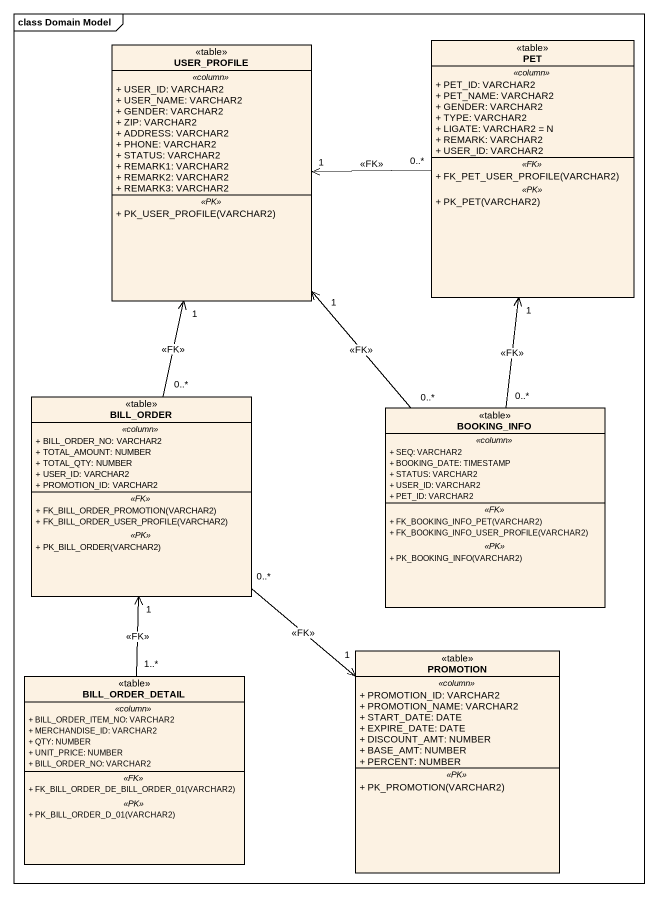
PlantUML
@startuml
mainframe class Domain Model
hide circle
hide empty members
skinparam classAttributeIconSize 0
class USER_PROFILE <<table>> {
  .. <<column>> ..
  + USER_ID: VARCHAR2
  + USER_NAME: VARCHAR2
  + GENDER: VARCHAR2
  + ZIP: VARCHAR2
  + ADDRESS: VARCHAR2
  + PHONE: VARCHAR2
  + STATUS: VARCHAR2
  + REMARK1: VARCHAR2
  + REMARK2: VARCHAR2
  + REMARK3: VARCHAR2
  .. <<PK>> ..
  + PK_USER_PROFILE(VARCHAR2)
}
class PET <<table>> {
  .. <<column>> ..
  + PET_ID: VARCHAR2
  + PET_NAME: VARCHAR2
  + GENDER: VARCHAR2
  + TYPE: VARCHAR2
  + LIGATE: VARCHAR2 = N
  + REMARK: VARCHAR2
  + USER_ID: VARCHAR2
  .. <<FK>> ..
  + FK_PET_USER_PROFILE(VARCHAR2)
  .. <<PK>> ..
  + PK_PET(VARCHAR2)
}
class BILL_ORDER <<table>> {
  .. <<column>> ..
  + BILL_ORDER_NO: VARCHAR2
  + TOTAL_AMOUNT: NUMBER
  + TOTAL_QTY: NUMBER
  + USER_ID: VARCHAR2
  + PROMOTION_ID: VARCHAR2
  .. <<FK>> ..
  + FK_BILL_ORDER_PROMOTION(VARCHAR2)
  + FK_BILL_ORDER_USER_PROFILE(VARCHAR2)
  .. <<PK>> ..
  + PK_BILL_ORDER(VARCHAR2)
}
class BOOKING_INFO <<table>> {
  .. <<column>> ..
  + SEQ: VARCHAR2
  + BOOKING_DATE: TIMESTAMP
  + STATUS: VARCHAR2
  + USER_ID: VARCHAR2
  + PET_ID: VARCHAR2
  .. <<FK>> ..
  + FK_BOOKING_INFO_PET(VARCHAR2)
  + FK_BOOKING_INFO_USER_PROFILE(VARCHAR2)
  .. <<PK>> ..
  + PK_BOOKING_INFO(VARCHAR2)
}
class BILL_ORDER_DETAIL <<table>> {
  .. <<column>> ..
  + BILL_ORDER_ITEM_NO: VARCHAR2
  + MERCHANDISE_ID: VARCHAR2
  + QTY: NUMBER
  + UNIT_PRICE: NUMBER
  + BILL_ORDER_NO: VARCHAR2
  .. <<FK>> ..
  + FK_BILL_ORDER_DE_BILL_ORDER_01(VARCHAR2)
  .. <<PK>> ..
  + PK_BILL_ORDER_D_01(VARCHAR2)
}
class PROMOTION <<table>> {
  .. <<column>> ..
  + PROMOTION_ID: VARCHAR2
  + PROMOTION_NAME: VARCHAR2
  + START_DATE: DATE
  + EXPIRE_DATE: DATE
  + DISCOUNT_AMT: NUMBER
  + BASE_AMT: NUMBER
  + PERCENT: NUMBER
  .. <<PK>> ..
  + PK_PROMOTION(VARCHAR2)
}
PET "0..*" -left-> "1" USER_PROFILE : <<FK>>
BILL_ORDER "0..*" -up-> "1" USER_PROFILE : <<FK>>
BILL_ORDER "0..*" --> "1" PROMOTION : <<FK>>
BOOKING_INFO "0..*" -up-> "1" USER_PROFILE : <<FK>>
BOOKING_INFO "0..*" -up-> "1" PET : <<FK>>
BILL_ORDER_DETAIL "1..*" -up-> "1" BILL_ORDER : <<FK>>
@enduml
